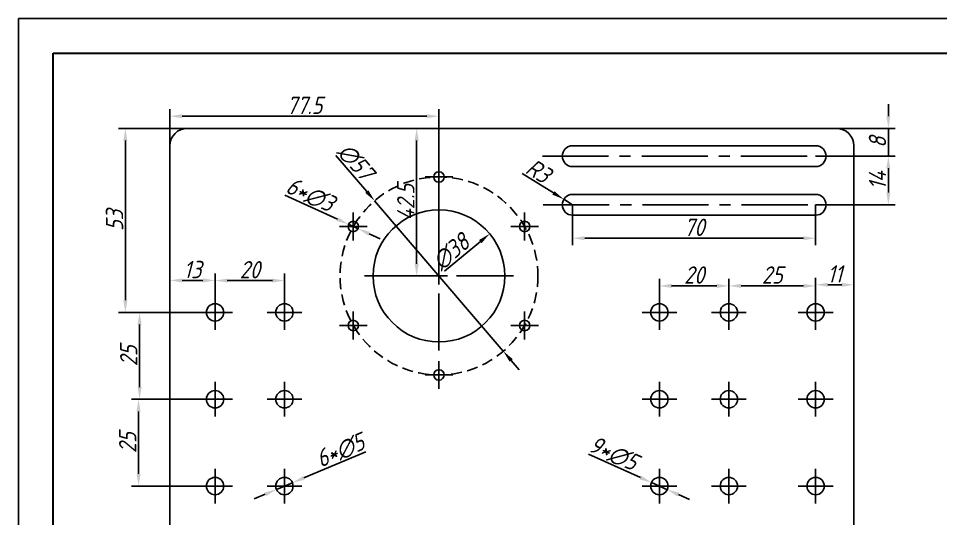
# Model space of a CAD drawing. Header units: millimetres. Extents: x 2835 to 3255, y 1592 to 1889.
# Drawn here: x 2835.4 to 3101.1, y 1744.6 to 1888.6 of the extents above; entities that cross this region are included whole.
import ezdxf

# ---------------------------------------------------------------- set-up
doc = ezdxf.new("R2010")
doc.units = ezdxf.units.MM
doc.linetypes.add('CENTER2', pattern=[28.575, 19.05, -3.175, 3.175, -3.175])
doc.linetypes.add('HIDDEN2', pattern=[4.7625, 3.175, -1.5875])
for name, color, linetype in [('10', 7, 'Continuous'), ('中心线', 1, 'CENTER2'), ('细实线', 3, 'Continuous'), ('虚线', 2, 'HIDDEN2')]:
    doc.layers.add(name, color=color, linetype=linetype)
doc.layers.add('粗实线', color=7, linetype='Continuous', lineweight=30)
doc.styles.get("Standard").update_dxf_attribs({"font": 'gbeitc.shx', "bigfont": 'gbcbig.shx'})
doc.dimstyles.new('ISO-25', dxfattribs={"dimtxt": 5, "dimasz": 3.5, "dimexe": 2, "dimexo": 0, "dimtad": 1, "dimdec": 0, "dimtxsty": 'Standard', "dimcen": 2.5, "dimadec": 0, "dimazin": 0, "dimtfac": 1, "dimtdec": 0, "dimtmove": 0, "dimatfit": 3, "dimfxl": 1, "dimarcsym": 0})

# ---------------------------------------------------------------- blocks, each defined once
blk = doc.blocks.new('SW_CENTERMARKSYMBOL_0')
at = {"layer": '10', "color": 0}
for p, q in [((0, 5), (0, 21.5)), ((-5, 0), (-21.5, 0)), ((0, 0), (-2.5, 0)), ((0, 0), (0, 2.5)), ((0, 0), (0, -2.5)), ((0, 0), (2.5, 0)), ((5, 0), (21.5, 0)), ((0, -5), (0, -21.5))]:
    blk.add_line(p, q, dxfattribs=at)
blk = doc.blocks.new('SW_CENTERMARKSYMBOL_1')
at = {"layer": '10', "color": 0}
for p, q in [((0, 2.5), (0, 5)), ((-2.5, 0), (-5, 0)), ((0, 0), (-2.5, 0)), ((0, 0), (0, 2.5)), ((0, 0), (0, -2.5)), ((0, 0), (2.5, 0)), ((2.5, 0), (5, 0)), ((0, -2.5), (0, -5))]:
    blk.add_line(p, q, dxfattribs=at)
blk = doc.blocks.new('SW_CENTERMARKSYMBOL_2')
at = {"layer": '10', "color": 0}
for p, q in [((0, 2.5), (0, 5)), ((-2.5, 0), (-5, 0)), ((0, 0), (-2.5, 0)), ((0, 0), (0, 2.5)), ((0, 0), (0, -2.5)), ((0, 0), (2.5, 0)), ((2.5, 0), (5, 0)), ((0, -2.5), (0, -5))]:
    blk.add_line(p, q, dxfattribs=at)
blk = doc.blocks.new('SW_CENTERMARKSYMBOL_3')
at = {"layer": '10', "color": 0}
for p, q in [((0, 2.5), (0, 5)), ((-2.5, 0), (-5, 0)), ((0, 0), (-2.5, 0)), ((0, 0), (0, 2.5)), ((0, 0), (0, -2.5)), ((0, 0), (2.5, 0)), ((2.5, 0), (5, 0)), ((0, -2.5), (0, -5))]:
    blk.add_line(p, q, dxfattribs=at)
blk = doc.blocks.new('SW_CENTERMARKSYMBOL_4')
at = {"layer": '10', "color": 0}
for p, q in [((0, 2.5), (0, 5)), ((-2.5, 0), (-5, 0)), ((0, 0), (-2.5, 0)), ((0, 0), (0, 2.5)), ((0, 0), (0, -2.5)), ((0, 0), (2.5, 0)), ((2.5, 0), (5, 0)), ((0, -2.5), (0, -5))]:
    blk.add_line(p, q, dxfattribs=at)
blk = doc.blocks.new('SW_CENTERMARKSYMBOL_5')
at = {"layer": '10', "color": 0}
for p, q in [((0, 2.5), (0, 5)), ((-2.5, 0), (-5, 0)), ((0, 0), (-2.5, 0)), ((0, 0), (0, 2.5)), ((0, 0), (0, -2.5)), ((0, 0), (2.5, 0)), ((2.5, 0), (5, 0)), ((0, -2.5), (0, -5))]:
    blk.add_line(p, q, dxfattribs=at)
blk = doc.blocks.new('SW_CENTERMARKSYMBOL_6')
at = {"layer": '10', "color": 0}
for p, q in [((0, 2.5), (0, 5)), ((-2.5, 0), (-5, 0)), ((0, 0), (-2.5, 0)), ((0, 0), (0, 2.5)), ((0, 0), (0, -2.5)), ((0, 0), (2.5, 0)), ((2.5, 0), (5, 0)), ((0, -2.5), (0, -5))]:
    blk.add_line(p, q, dxfattribs=at)
blk = doc.blocks.new('SW_CENTERMARKSYMBOL_7')
at = {"layer": '10', "color": 0}
for p, q in [((0, 2.5), (0, 4)), ((-2.5, 0), (-4, 0)), ((0, 0), (-2.5, 0)), ((0, 0), (0, 2.5)), ((0, 0), (0, -2.5)), ((0, 0), (2.5, 0)), ((2.5, 0), (4, 0)), ((0, -2.5), (0, -4))]:
    blk.add_line(p, q, dxfattribs=at)
blk = doc.blocks.new('SW_CENTERMARKSYMBOL_8')
at = {"layer": '10', "color": 0}
for p, q in [((0, 2.5), (0, 4)), ((-2.5, 0), (-4, 0)), ((0, 0), (-2.5, 0)), ((0, 0), (0, 2.5)), ((0, 0), (0, -2.5)), ((0, 0), (2.5, 0)), ((2.5, 0), (4, 0)), ((0, -2.5), (0, -4))]:
    blk.add_line(p, q, dxfattribs=at)
blk = doc.blocks.new('SW_CENTERMARKSYMBOL_9')
at = {"layer": '10', "color": 0}
for p, q in [((0, 2.5), (0, 4)), ((-2.5, 0), (-4, 0)), ((0, 0), (-2.5, 0)), ((0, 0), (0, 2.5)), ((0, 0), (0, -2.5)), ((0, 0), (2.5, 0)), ((2.5, 0), (4, 0)), ((0, -2.5), (0, -4))]:
    blk.add_line(p, q, dxfattribs=at)
blk = doc.blocks.new('SW_CENTERMARKSYMBOL_10')
at = {"layer": '10', "color": 0}
for p, q in [((0, 2.5), (0, 4)), ((-2.5, 0), (-4, 0)), ((0, 0), (-2.5, 0)), ((0, 0), (0, 2.5)), ((0, 0), (0, -2.5)), ((0, 0), (2.5, 0)), ((2.5, 0), (4, 0)), ((0, -2.5), (0, -4))]:
    blk.add_line(p, q, dxfattribs=at)
blk = doc.blocks.new('SW_CENTERMARKSYMBOL_11')
at = {"layer": '10', "color": 0}
for p, q in [((0, 2.5), (0, 5)), ((-2.5, 0), (-5, 0)), ((0, 0), (-2.5, 0)), ((0, 0), (0, 2.5)), ((0, 0), (0, -2.5)), ((0, 0), (2.5, 0)), ((2.5, 0), (5, 0)), ((0, -2.5), (0, -5))]:
    blk.add_line(p, q, dxfattribs=at)
blk = doc.blocks.new('SW_CENTERMARKSYMBOL_12')
at = {"layer": '10', "color": 0}
for p, q in [((0, 2.5), (0, 5)), ((-2.5, 0), (-5, 0)), ((0, 0), (-2.5, 0)), ((0, 0), (0, 2.5)), ((0, 0), (0, -2.5)), ((0, 0), (2.5, 0)), ((2.5, 0), (5, 0)), ((0, -2.5), (0, -5))]:
    blk.add_line(p, q, dxfattribs=at)
blk = doc.blocks.new('SW_CENTERMARKSYMBOL_13')
at = {"layer": '10', "color": 0}
for p, q in [((0, 2.5), (0, 5)), ((-2.5, 0), (-5, 0)), ((0, 0), (-2.5, 0)), ((0, 0), (0, 2.5)), ((0, 0), (0, -2.5)), ((0, 0), (2.5, 0)), ((2.5, 0), (5, 0)), ((0, -2.5), (0, -5))]:
    blk.add_line(p, q, dxfattribs=at)
blk = doc.blocks.new('SW_CENTERMARKSYMBOL_14')
at = {"layer": '10', "color": 0}
for p, q in [((0, 2.5), (0, 5)), ((-2.5, 0), (-5, 0)), ((0, 0), (-2.5, 0)), ((0, 0), (0, 2.5)), ((0, 0), (0, -2.5)), ((0, 0), (2.5, 0)), ((2.5, 0), (5, 0)), ((0, -2.5), (0, -5))]:
    blk.add_line(p, q, dxfattribs=at)
blk = doc.blocks.new('SW_CENTERMARKSYMBOL_15')
at = {"layer": '10', "color": 0}
for p, q in [((0, 2.5), (0, 5)), ((-2.5, 0), (-5, 0)), ((0, 0), (-2.5, 0)), ((0, 0), (0, 2.5)), ((0, 0), (0, -2.5)), ((0, 0), (2.5, 0)), ((2.5, 0), (5, 0)), ((0, -2.5), (0, -5))]:
    blk.add_line(p, q, dxfattribs=at)
blk = doc.blocks.new('SW_CENTERMARKSYMBOL_16')
at = {"layer": '10', "color": 0}
for p, q in [((0, 2.5), (0, 5)), ((-2.5, 0), (-5, 0)), ((0, 0), (-2.5, 0)), ((0, 0), (0, 2.5)), ((0, 0), (0, -2.5)), ((0, 0), (2.5, 0)), ((2.5, 0), (5, 0)), ((0, -2.5), (0, -5))]:
    blk.add_line(p, q, dxfattribs=at)
blk = doc.blocks.new('SW_CENTERMARKSYMBOL_17')
at = {"layer": '10', "color": 0}
for p, q in [((0, 2.5), (0, 4)), ((-2.5, 0), (-4, 0)), ((0, 0), (-2.5, 0)), ((0, 0), (0, 2.5)), ((0, 0), (0, -2.5)), ((0, 0), (2.5, 0)), ((2.5, 0), (4, 0)), ((0, -2.5), (0, -4))]:
    blk.add_line(p, q, dxfattribs=at)
blk = doc.blocks.new('SW_CENTERMARKSYMBOL_18')
at = {"layer": '10', "color": 0}
for p, q in [((0, 2.5), (0, 5)), ((-2.5, 0), (-5, 0)), ((0, 0), (-2.5, 0)), ((0, 0), (0, 2.5)), ((0, 0), (0, -2.5)), ((0, 0), (2.5, 0)), ((2.5, 0), (5, 0)), ((0, -2.5), (0, -5))]:
    blk.add_line(p, q, dxfattribs=at)
blk = doc.blocks.new('SW_CENTERMARKSYMBOL_19')
at = {"layer": '10', "color": 0}
for p, q in [((0, 2.5), (0, 5)), ((-2.5, 0), (-5, 0)), ((0, 0), (-2.5, 0)), ((0, 0), (0, 2.5)), ((0, 0), (0, -2.5)), ((0, 0), (2.5, 0)), ((2.5, 0), (5, 0)), ((0, -2.5), (0, -5))]:
    blk.add_line(p, q, dxfattribs=at)
blk = doc.blocks.new('SW_CENTERMARKSYMBOL_20')
at = {"layer": '10', "color": 0}
for p, q in [((0, 2.5), (0, 5)), ((-2.5, 0), (-5, 0)), ((0, 0), (-2.5, 0)), ((0, 0), (0, 2.5)), ((0, 0), (0, -2.5)), ((0, 0), (2.5, 0)), ((2.5, 0), (5, 0)), ((0, -2.5), (0, -5))]:
    blk.add_line(p, q, dxfattribs=at)
blk = doc.blocks.new('SW_CENTERMARKSYMBOL_21')
at = {"layer": '10', "color": 0}
for p, q in [((0, 2.5), (0, 4)), ((-2.5, 0), (-4, 0)), ((0, 0), (-2.5, 0)), ((0, 0), (0, 2.5)), ((0, 0), (0, -2.5)), ((0, 0), (2.5, 0)), ((2.5, 0), (4, 0)), ((0, -2.5), (0, -4))]:
    blk.add_line(p, q, dxfattribs=at)
blk = doc.blocks.new('*D40')
at = {"layer": 'Defpoints', "color": 0, "transparency": 16777216}
for p in [(2866.24, 1856.97), (2892.08, 1856.97), (2892.08, 1803.97)]:
    blk.add_point(p, dxfattribs=at)
at = {"layer": '细实线', "color": 0, "lineweight": -2, "transparency": 16777216}
for p, q in [((2892.08, 1856.97), (2864.24, 1856.97)), ((2866.24, 1807.47), (2866.24, 1853.47)), ((2892.08, 1803.97), (2864.24, 1803.97))]:
    blk.add_line(p, q, dxfattribs=at)
at = {"layer": '细实线', "color": 0, "transparency": 16777216}
for points in [[(2865.66, 1853.47), (2866.82, 1853.47), (2866.24, 1856.97)], [(2865.66, 1807.47), (2866.82, 1807.47), (2866.24, 1803.97)]]:
    blk.add_solid(points, dxfattribs=at)
at = {"layer": '细实线', "color": 0, "transparency": 16777216, "insert": (2863.12, 1830.47), "char_height": 5, "attachment_point": 5, "rotation": 90}
blk.add_mtext('53', dxfattribs=at)
blk = doc.blocks.new('*D41')
at = {"layer": 'Defpoints', "color": 0, "transparency": 16777216}
for p in [(2870.34, 1803.97), (2892.08, 1803.97), (2892.08, 1778.97)]:
    blk.add_point(p, dxfattribs=at)
at = {"layer": '细实线', "color": 0, "lineweight": -2, "transparency": 16777216}
for p, q in [((2892.08, 1803.97), (2868.34, 1803.97)), ((2870.34, 1782.47), (2870.34, 1800.47)), ((2892.08, 1778.97), (2868.34, 1778.97))]:
    blk.add_line(p, q, dxfattribs=at)
at = {"layer": '细实线', "color": 0, "transparency": 16777216}
for points in [[(2869.76, 1800.47), (2870.93, 1800.47), (2870.34, 1803.97)], [(2869.76, 1782.47), (2870.93, 1782.47), (2870.34, 1778.97)]]:
    blk.add_solid(points, dxfattribs=at)
at = {"layer": '细实线', "color": 0, "transparency": 16777216, "insert": (2867.22, 1791.47), "char_height": 5, "attachment_point": 5, "rotation": 90}
blk.add_mtext('25', dxfattribs=at)
blk = doc.blocks.new('*D42')
at = {"layer": 'Defpoints', "color": 0, "transparency": 16777216}
for p in [(2892.08, 1778.97), (2870.04, 1753.97), (2892.08, 1753.97)]:
    blk.add_point(p, dxfattribs=at)
at = {"layer": '细实线', "color": 0, "lineweight": -2, "transparency": 16777216}
for p, q in [((2892.08, 1778.97), (2868.04, 1778.97)), ((2870.04, 1775.47), (2870.04, 1757.47)), ((2892.08, 1753.97), (2868.04, 1753.97))]:
    blk.add_line(p, q, dxfattribs=at)
at = {"layer": '细实线', "color": 0, "transparency": 16777216}
for points in [[(2869.46, 1775.47), (2870.62, 1775.47), (2870.04, 1778.97)], [(2869.46, 1757.47), (2870.62, 1757.47), (2870.04, 1753.97)]]:
    blk.add_solid(points, dxfattribs=at)
at = {"layer": '细实线', "color": 0, "transparency": 16777216, "insert": (2866.92, 1766.47), "char_height": 5, "attachment_point": 5, "rotation": 90}
blk.add_mtext('25', dxfattribs=at)
blk = doc.blocks.new('*D44')
at = {"layer": 'Defpoints', "color": 0, "transparency": 16777216}
for p in [(3040.08, 1811.62), (3040.08, 1803.97), (3065.08, 1803.97)]:
    blk.add_point(p, dxfattribs=at)
at = {"layer": '细实线', "color": 0, "lineweight": -2, "transparency": 16777216}
for p, q in [((3040.08, 1803.97), (3040.08, 1813.62)), ((3061.58, 1811.62), (3043.58, 1811.62)), ((3065.08, 1803.97), (3065.08, 1813.62))]:
    blk.add_line(p, q, dxfattribs=at)
at = {"layer": '细实线', "color": 0, "transparency": 16777216}
for points in [[(3043.58, 1812.2), (3043.58, 1811.03), (3040.08, 1811.62)], [(3061.58, 1812.2), (3061.58, 1811.03), (3065.08, 1811.62)]]:
    blk.add_solid(points, dxfattribs=at)
at = {"layer": '细实线', "color": 0, "transparency": 16777216, "insert": (3052.58, 1814.74), "char_height": 5, "attachment_point": 5}
blk.add_mtext('25', dxfattribs=at)
blk = doc.blocks.new('*D45')
at = {"layer": 'Defpoints', "color": 0, "transparency": 16777216}
for p in [(3020.08, 1811.62), (3020.08, 1803.97), (3040.08, 1803.97)]:
    blk.add_point(p, dxfattribs=at)
at = {"layer": '细实线', "color": 0, "lineweight": -2, "transparency": 16777216}
for p, q in [((3020.08, 1803.97), (3020.08, 1813.62)), ((3036.58, 1811.62), (3023.58, 1811.62)), ((3040.08, 1803.97), (3040.08, 1813.62))]:
    blk.add_line(p, q, dxfattribs=at)
at = {"layer": '细实线', "color": 0, "transparency": 16777216}
for points in [[(3023.58, 1812.2), (3023.58, 1811.03), (3020.08, 1811.62)], [(3036.58, 1812.2), (3036.58, 1811.03), (3040.08, 1811.62)]]:
    blk.add_solid(points, dxfattribs=at)
at = {"layer": '细实线', "color": 0, "transparency": 16777216, "insert": (3030.08, 1814.74), "char_height": 5, "attachment_point": 5}
blk.add_mtext('20', dxfattribs=at)
blk = doc.blocks.new('*D46')
at = {"layer": 'Defpoints', "color": 0, "transparency": 16777216}
for p in [(2995.08, 1834.97), (3065.08, 1834.97), (3065.08, 1825.34)]:
    blk.add_point(p, dxfattribs=at)
at = {"layer": '细实线', "color": 0, "lineweight": -2, "transparency": 16777216}
for p, q in [((2995.08, 1834.97), (2995.08, 1823.34)), ((3065.08, 1834.97), (3065.08, 1823.34)), ((2998.58, 1825.34), (3061.58, 1825.34))]:
    blk.add_line(p, q, dxfattribs=at)
at = {"layer": '细实线', "color": 0, "transparency": 16777216}
for points in [[(2998.58, 1825.93), (2998.58, 1824.76), (2995.08, 1825.34)], [(3061.58, 1825.93), (3061.58, 1824.76), (3065.08, 1825.34)]]:
    blk.add_solid(points, dxfattribs=at)
at = {"layer": '细实线', "color": 0, "transparency": 16777216, "insert": (3030.08, 1828.47), "char_height": 5, "attachment_point": 5}
blk.add_mtext('70', dxfattribs=at)
blk = doc.blocks.new('*D47')
at = {"layer": 'Defpoints', "color": 0, "transparency": 16777216}
for p in [(3065.08, 1848.97), (3065.08, 1834.97), (3086.03, 1834.97)]:
    blk.add_point(p, dxfattribs=at)
at = {"layer": '细实线', "color": 0, "lineweight": -2, "transparency": 16777216}
for p, q in [((3065.08, 1848.97), (3088.03, 1848.97)), ((3086.03, 1845.47), (3086.03, 1838.47)), ((3065.08, 1834.97), (3088.03, 1834.97))]:
    blk.add_line(p, q, dxfattribs=at)
at = {"layer": '细实线', "color": 0, "transparency": 16777216}
for points in [[(3085.44, 1845.47), (3086.61, 1845.47), (3086.03, 1848.97)], [(3085.44, 1838.47), (3086.61, 1838.47), (3086.03, 1834.97)]]:
    blk.add_solid(points, dxfattribs=at)
at = {"layer": '细实线', "color": 0, "transparency": 16777216, "insert": (3082.9, 1841.97), "char_height": 5, "attachment_point": 5, "rotation": 90}
blk.add_mtext('14', dxfattribs=at)
blk = doc.blocks.new('*D48')
at = {"layer": 'Defpoints', "color": 0, "transparency": 16777216}
for p in [(3065.08, 1856.97), (3086.03, 1856.97), (3065.08, 1848.97)]:
    blk.add_point(p, dxfattribs=at)
at = {"layer": '细实线', "color": 0, "lineweight": -2, "transparency": 16777216}
for p, q in [((3086.03, 1860.47), (3086.03, 1863.97)), ((3065.08, 1856.97), (3088.03, 1856.97)), ((3086.03, 1848.97), (3086.03, 1856.97)), ((3065.08, 1848.97), (3088.03, 1848.97)), ((3086.03, 1845.47), (3086.03, 1841.97))]:
    blk.add_line(p, q, dxfattribs=at)
at = {"layer": '细实线', "color": 0, "transparency": 16777216}
for points in [[(3085.44, 1860.47), (3086.61, 1860.47), (3086.03, 1856.97)], [(3085.44, 1845.47), (3086.61, 1845.47), (3086.03, 1848.97)]]:
    blk.add_solid(points, dxfattribs=at)
at = {"layer": '细实线', "color": 0, "transparency": 16777216, "insert": (3082.9, 1852.97), "char_height": 5, "attachment_point": 5, "rotation": 90}
blk.add_mtext('8', dxfattribs=at)
blk = doc.blocks.new('*D49')
at = {"layer": 'Defpoints', "color": 0, "transparency": 16777216}
for p in [(2912.08, 1813.14), (2892.08, 1803.97), (2912.08, 1803.97)]:
    blk.add_point(p, dxfattribs=at)
at = {"layer": '细实线', "color": 0, "lineweight": -2, "transparency": 16777216}
for p, q in [((2892.08, 1803.97), (2892.08, 1815.14)), ((2912.08, 1803.97), (2912.08, 1815.14)), ((2895.58, 1813.14), (2908.58, 1813.14))]:
    blk.add_line(p, q, dxfattribs=at)
at = {"layer": '细实线', "color": 0, "transparency": 16777216}
for points in [[(2895.58, 1813.73), (2895.58, 1812.56), (2892.08, 1813.14)], [(2908.58, 1813.73), (2908.58, 1812.56), (2912.08, 1813.14)]]:
    blk.add_solid(points, dxfattribs=at)
at = {"layer": '细实线', "color": 0, "transparency": 16777216, "insert": (2902.08, 1816.27), "char_height": 5, "attachment_point": 5}
blk.add_mtext('20', dxfattribs=at)
blk = doc.blocks.new('*D50')
at = {"layer": 'Defpoints', "color": 0, "transparency": 16777216}
for p in [(2971.19, 1826.62), (2941.97, 1802.32)]:
    blk.add_point(p, dxfattribs=at)
at = {"layer": '细实线', "color": 0, "lineweight": -2, "transparency": 16777216}
blk.add_line((2958.2, 1815.81), (2968.5, 1824.38), dxfattribs=at)
at = {"layer": '细实线', "color": 0, "transparency": 16777216}
blk.add_solid([(2968.13, 1824.83), (2968.87, 1823.93), (2971.19, 1826.62)], dxfattribs=at)
at = {"layer": '细实线', "color": 0, "transparency": 16777216, "insert": (2960.01, 1821.38), "char_height": 5, "attachment_point": 5, "rotation": 39.7503}
blk.add_mtext('∅38', dxfattribs=at)
blk = doc.blocks.new('*D51')
at = {"layer": 'Defpoints', "color": 0, "transparency": 16777216}
for p in [(2938.05, 1836.12), (2975.11, 1792.81)]:
    blk.add_point(p, dxfattribs=at)
at = {"layer": '细实线', "color": 0, "lineweight": -2, "transparency": 16777216}
for p, q in [((2926.87, 1849.2), (2935.78, 1838.78)), ((2975.11, 1792.81), (2938.05, 1836.12)), ((2977.39, 1790.15), (2979.66, 1787.49))]:
    blk.add_line(p, q, dxfattribs=at)
at = {"layer": '细实线', "color": 0, "transparency": 16777216}
for points in [[(2936.22, 1839.16), (2935.33, 1838.4), (2938.05, 1836.12)], [(2977.83, 1790.53), (2976.94, 1789.77), (2975.11, 1792.81)]]:
    blk.add_solid(points, dxfattribs=at)
at = {"layer": '细实线', "color": 0, "transparency": 16777216, "insert": (2932.56, 1847.35), "char_height": 5, "attachment_point": 5, "rotation": 310.5509}
blk.add_mtext('∅57', dxfattribs=at)
blk = doc.blocks.new('*D52')
at = {"layer": 'Defpoints', "color": 0, "transparency": 16777216}
for p in [(2930.54, 1829.34), (2933.26, 1828.09)]:
    blk.add_point(p, dxfattribs=at)
at = {"layer": '细实线', "color": 0, "lineweight": -2, "transparency": 16777216}
for p, q in [((2912.14, 1837.76), (2927.35, 1830.8)), ((2933.26, 1828.09), (2930.54, 1829.34)), ((2936.45, 1826.64), (2939.63, 1825.18))]:
    blk.add_line(p, q, dxfattribs=at)
at = {"layer": '细实线', "color": 0, "transparency": 16777216}
for points in [[(2927.6, 1831.33), (2927.11, 1830.27), (2930.54, 1829.34)], [(2936.69, 1827.17), (2936.2, 1826.11), (2933.26, 1828.09)]]:
    blk.add_solid(points, dxfattribs=at)
at = {"layer": '细实线', "color": 0, "transparency": 16777216, "insert": (2919.46, 1837.85), "char_height": 5, "attachment_point": 5, "rotation": 335.3982}
blk.add_mtext('6*∅3', dxfattribs=at)
blk = doc.blocks.new('*D53')
at = {"layer": 'Defpoints', "color": 0, "transparency": 16777216}
for p in [(2914.38, 1754.94), (2909.78, 1752.99)]:
    blk.add_point(p, dxfattribs=at)
at = {"layer": '细实线', "color": 0, "lineweight": -2, "transparency": 16777216}
for p, q in [((2935.47, 1763.88), (2917.61, 1756.31)), ((2909.78, 1752.99), (2914.38, 1754.94)), ((2906.56, 1751.63), (2903.33, 1750.26))]:
    blk.add_line(p, q, dxfattribs=at)
at = {"layer": '细实线', "color": 0, "transparency": 16777216}
for points in [[(2917.38, 1756.85), (2917.83, 1755.77), (2914.38, 1754.94)], [(2906.33, 1752.16), (2906.79, 1751.09), (2909.78, 1752.99)]]:
    blk.add_solid(points, dxfattribs=at)
at = {"layer": '细实线', "color": 0, "transparency": 16777216, "insert": (2928.16, 1764.17), "char_height": 5, "attachment_point": 5, "rotation": 22.9651}
blk.add_mtext('6*∅5', dxfattribs=at)
blk = doc.blocks.new('*D54')
at = {"layer": 'Defpoints', "color": 0, "transparency": 16777216}
for p in [(3017.8, 1754.99), (3022.36, 1752.94)]:
    blk.add_point(p, dxfattribs=at)
at = {"layer": '细实线', "color": 0, "lineweight": -2, "transparency": 16777216}
for p, q in [((2999.63, 1763.14), (3014.61, 1756.42)), ((3022.36, 1752.94), (3017.8, 1754.99)), ((3025.56, 1751.51), (3028.75, 1750.08))]:
    blk.add_line(p, q, dxfattribs=at)
at = {"layer": '细实线', "color": 0, "transparency": 16777216}
for points in [[(3014.85, 1756.96), (3014.37, 1755.89), (3017.8, 1754.99)], [(3025.8, 1752.05), (3025.32, 1750.98), (3022.36, 1752.94)]]:
    blk.add_solid(points, dxfattribs=at)
at = {"layer": '细实线', "color": 0, "transparency": 16777216, "insert": (3006.8, 1763.35), "char_height": 5, "attachment_point": 5, "rotation": 335.8474}
blk.add_mtext('9*∅5', dxfattribs=at)
blk = doc.blocks.new('*D57')
at = {"layer": 'Defpoints', "color": 0, "transparency": 16777216}
for p in [(2992.53, 1836.54), (2995.08, 1834.97)]:
    blk.add_point(p, dxfattribs=at)
at = {"layer": '细实线', "color": 0, "lineweight": -2, "transparency": 16777216}
for p, q in [((2980.54, 1843.93), (2989.55, 1838.38)), ((2995.08, 1834.97), (2992.53, 1836.54))]:
    blk.add_line(p, q, dxfattribs=at)
at = {"layer": '细实线', "color": 0, "transparency": 16777216}
blk.add_solid([(2989.85, 1838.87), (2989.24, 1837.88), (2992.53, 1836.54)], dxfattribs=at)
at = {"layer": '细实线', "color": 0, "transparency": 16777216, "insert": (2985.19, 1844.73), "char_height": 5, "attachment_point": 5, "rotation": 328.3693}
blk.add_mtext('R3', dxfattribs=at)
blk = doc.blocks.new('*D61')
at = {"layer": 'Defpoints', "color": 0, "transparency": 16777216}
for p in [(2879.08, 1860.47), (2879.08, 1814.47), (2956.58, 1814.47)]:
    blk.add_point(p, dxfattribs=at)
at = {"layer": '细实线', "color": 0, "lineweight": -2, "transparency": 16777216}
for p, q in [((2879.08, 1814.47), (2879.08, 1862.47)), ((2956.58, 1814.47), (2956.58, 1862.47)), ((2953.08, 1860.47), (2882.58, 1860.47))]:
    blk.add_line(p, q, dxfattribs=at)
at = {"layer": '细实线', "color": 0, "transparency": 16777216}
for points in [[(2882.58, 1861.05), (2882.58, 1859.88), (2879.08, 1860.47)], [(2953.08, 1861.05), (2953.08, 1859.88), (2956.58, 1860.47)]]:
    blk.add_solid(points, dxfattribs=at)
at = {"layer": '细实线', "color": 0, "transparency": 16777216, "insert": (2917.83, 1863.59), "char_height": 5, "attachment_point": 5}
blk.add_mtext('77.5', dxfattribs=at)
blk = doc.blocks.new('*D62')
at = {"layer": 'Defpoints', "color": 0, "transparency": 16777216}
for p in [(2950.15, 1856.97), (2956.58, 1856.97), (2956.58, 1814.47)]:
    blk.add_point(p, dxfattribs=at)
at = {"layer": '细实线', "color": 0, "lineweight": -2, "transparency": 16777216}
for p, q in [((2956.58, 1856.97), (2948.15, 1856.97)), ((2950.15, 1817.97), (2950.15, 1853.47)), ((2956.58, 1814.47), (2948.15, 1814.47))]:
    blk.add_line(p, q, dxfattribs=at)
at = {"layer": '细实线', "color": 0, "transparency": 16777216}
for points in [[(2949.56, 1853.47), (2950.73, 1853.47), (2950.15, 1856.97)], [(2949.56, 1817.97), (2950.73, 1817.97), (2950.15, 1814.47)]]:
    blk.add_solid(points, dxfattribs=at)
at = {"layer": '细实线', "color": 0, "transparency": 16777216, "insert": (2947.02, 1835.72), "char_height": 5, "attachment_point": 5, "rotation": 90}
blk.add_mtext('42.5', dxfattribs=at)
blk = doc.blocks.new('*D63')
at = {"layer": 'Defpoints', "color": 0, "transparency": 16777216}
for p in [(2879.08, 1813.19), (2879.08, 1803.97), (2892.08, 1803.97)]:
    blk.add_point(p, dxfattribs=at)
at = {"layer": '细实线', "color": 0, "lineweight": -2, "transparency": 16777216}
for p, q in [((2879.08, 1803.97), (2879.08, 1815.19)), ((2892.08, 1803.97), (2892.08, 1815.19)), ((2888.58, 1813.19), (2882.58, 1813.19))]:
    blk.add_line(p, q, dxfattribs=at)
at = {"layer": '细实线', "color": 0, "transparency": 16777216}
for points in [[(2882.58, 1813.78), (2882.58, 1812.61), (2879.08, 1813.19)], [(2888.58, 1813.78), (2888.58, 1812.61), (2892.08, 1813.19)]]:
    blk.add_solid(points, dxfattribs=at)
at = {"layer": '细实线', "color": 0, "transparency": 16777216, "insert": (2885.58, 1816.32), "char_height": 5, "attachment_point": 5}
blk.add_mtext('13', dxfattribs=at)
blk = doc.blocks.new('*D64')
at = {"layer": 'Defpoints', "color": 0, "transparency": 16777216}
for p in [(3076.08, 1811.93), (3065.08, 1803.97), (3076.08, 1803.97)]:
    blk.add_point(p, dxfattribs=at)
at = {"layer": '细实线', "color": 0, "lineweight": -2, "transparency": 16777216}
for p, q in [((3065.08, 1803.97), (3065.08, 1813.93)), ((3068.58, 1811.93), (3072.58, 1811.93)), ((3076.08, 1803.97), (3076.08, 1813.93))]:
    blk.add_line(p, q, dxfattribs=at)
at = {"layer": '细实线', "color": 0, "transparency": 16777216}
for points in [[(3068.58, 1812.51), (3068.58, 1811.35), (3065.08, 1811.93)], [(3072.58, 1812.51), (3072.58, 1811.35), (3076.08, 1811.93)]]:
    blk.add_solid(points, dxfattribs=at)
at = {"layer": '细实线', "color": 0, "transparency": 16777216, "insert": (3070.58, 1815.06), "char_height": 5, "attachment_point": 5}
blk.add_mtext('11', dxfattribs=at)

msp = doc.modelspace()

# ---------------------------------------------------------------- linework, layer by layer
at = {"color": 7, "linetype": 'Continuous', "lineweight": 25}
for p, q in [((3071.08, 1856.97), (2884.08, 1856.97)), ((2879.08, 1851.97), (2879.08, 1673.97)), ((3065.08, 1851.97), (2995.08, 1851.97)), ((3076.08, 1673.97), (3076.08, 1851.97)), ((2995.08, 1845.97), (3065.08, 1845.97)), ((3065.08, 1837.97), (2995.08, 1837.97)), ((2995.08, 1831.97), (3065.08, 1831.97))]:
    msp.add_line(p, q, dxfattribs=at)
for centre, radius in [((2956.58, 1842.97), 1.5), ((2956.58, 1814.47), 19), ((2931.9, 1828.72), 1.5), ((2981.26, 1828.72), 1.5), ((2892.08, 1803.97), 2.5), ((2912.08, 1803.97), 2.5), ((3020.08, 1803.97), 2.5), ((3040.08, 1803.97), 2.5), ((3065.08, 1803.97), 2.5), ((2931.9, 1800.22), 1.5), ((2981.26, 1800.22), 1.5), ((2956.58, 1785.97), 1.5), ((2892.08, 1778.97), 2.5), ((2912.08, 1778.97), 2.5), ((3020.08, 1778.97), 2.5), ((3040.08, 1778.97), 2.5), ((3065.08, 1778.97), 2.5), ((2892.08, 1753.97), 2.5), ((2912.08, 1753.97), 2.5), ((3020.08, 1753.97), 2.5), ((3040.08, 1753.97), 2.5), ((3065.08, 1753.97), 2.5)]:
    msp.add_circle(centre, radius, dxfattribs=at)
for centre, radius, start, end in [((2884.08, 1851.97), 5, 90, 180), ((3071.08, 1851.97), 5, 0, 90), ((2995.08, 1848.97), 3, 90, 270), ((3065.08, 1848.97), 3, 270, 90), ((2995.08, 1834.97), 3, 90, 270), ((3065.08, 1834.97), 3, 270, 90)]:
    msp.add_arc(centre, radius, start, end, dxfattribs=at)
at = {"layer": '中心线'}
for p, q in [((2986.39, 1848.97), (3071.39, 1848.97)), ((2986.59, 1834.97), (3070.53, 1834.97))]:
    msp.add_line(p, q, dxfattribs=at)
at = {"layer": '粗实线'}
msp.add_lwpolyline([(2845.44, 1878.61), (3245.44, 1878.61), (3245.44, 1601.61), (2845.44, 1601.61)], close=True, dxfattribs=at)
at = {"layer": '细实线'}
msp.add_lwpolyline([(2835.44, 1888.61), (3255.44, 1888.61), (3255.44, 1591.61), (2835.44, 1591.61)], close=True, dxfattribs=at)
at = {"layer": '虚线'}
msp.add_circle((2956.58, 1814.47), 28.5, dxfattribs=at)

# ---------------------------------------------------------------- block references
at = {"layer": '中心线'}
for name, p in [('SW_CENTERMARKSYMBOL_21', (2956.58, 1842.97)), ('SW_CENTERMARKSYMBOL_0', (2956.58, 1814.47)), ('SW_CENTERMARKSYMBOL_17', (2931.9, 1828.72)), ('SW_CENTERMARKSYMBOL_7', (2981.26, 1828.72)), ('SW_CENTERMARKSYMBOL_1', (2892.08, 1803.97)), ('SW_CENTERMARKSYMBOL_2', (2912.08, 1803.97)), ('SW_CENTERMARKSYMBOL_14', (3020.08, 1803.97)), ('SW_CENTERMARKSYMBOL_11', (3040.08, 1803.97)), ('SW_CENTERMARKSYMBOL_18', (3065.08, 1803.97)), ('SW_CENTERMARKSYMBOL_10', (2931.9, 1800.22)), ('SW_CENTERMARKSYMBOL_8', (2981.26, 1800.22)), ('SW_CENTERMARKSYMBOL_9', (2956.58, 1785.97)), ('SW_CENTERMARKSYMBOL_4', (2892.08, 1778.97)), ('SW_CENTERMARKSYMBOL_3', (2912.08, 1778.97)), ('SW_CENTERMARKSYMBOL_15', (3020.08, 1778.97)), ('SW_CENTERMARKSYMBOL_12', (3040.08, 1778.97)), ('SW_CENTERMARKSYMBOL_19', (3065.08, 1778.97)), ('SW_CENTERMARKSYMBOL_6', (2892.08, 1753.97)), ('SW_CENTERMARKSYMBOL_5', (2912.08, 1753.97)), ('SW_CENTERMARKSYMBOL_16', (3020.08, 1753.97)), ('SW_CENTERMARKSYMBOL_13', (3040.08, 1753.97)), ('SW_CENTERMARKSYMBOL_20', (3065.08, 1753.97))]:
    msp.add_blockref(name, p, dxfattribs=at)

# ---------------------------------------------------------------- dimensions: what is measured, and where the dimension line sits
at = {"layer": '细实线'}
dim = msp.add_linear_dim(base=(2879.08, 1860.47), p1=(2956.58, 1814.47), p2=(2879.08, 1814.47), text='77.5', dimstyle='ISO-25', dxfattribs=at)
dim.commit()
dim.dimension.update_dxf_attribs({"geometry": '*D61', "text_midpoint": (2917.83, 1863.59)})
for base, p1, p2, picture, middle in [((3086.03, 1856.97), (3065.08, 1848.97), (3065.08, 1856.97), '*D48', (3082.9, 1852.97)), ((2866.24, 1856.97), (2892.08, 1803.97), (2892.08, 1856.97), '*D40', (2863.12, 1830.47)), ((2870.34, 1803.97), (2892.08, 1778.97), (2892.08, 1803.97), '*D41', (2867.22, 1791.47)), ((2870.04, 1753.97), (2892.08, 1778.97), (2892.08, 1753.97), '*D42', (2866.92, 1766.47))]:
    dim = msp.add_linear_dim(base=base, p1=p1, p2=p2, angle=90, dimstyle='ISO-25', dxfattribs=at)
    dim.commit()
    dim.dimension.update_dxf_attribs({"geometry": picture, "text_midpoint": middle})
dim = msp.add_linear_dim(base=(2950.15, 1856.97), p1=(2956.58, 1814.47), p2=(2956.58, 1856.97), angle=90, text='42.5', dimstyle='ISO-25', dxfattribs=at)
dim.commit()
dim.dimension.update_dxf_attribs({"geometry": '*D62', "text_midpoint": (2947.02, 1835.72)})
dim = msp.add_diameter_dim_2p(p1=(2975.11, 1792.81), p2=(2938.05, 1836.12), dimstyle='ISO-25', dxfattribs=at)
dim.commit()
dim.dimension.update_dxf_attribs({"geometry": '*D51', "text_midpoint": (2932.56, 1847.35)})
dim = msp.add_radius_dim(center=(2995.08, 1834.97), mpoint=(2992.53, 1836.54), dimstyle='ISO-25', dxfattribs=at)
dim.commit()
dim.dimension.update_dxf_attribs({"geometry": '*D57', "text_midpoint": (2985.19, 1844.73)})
dim = msp.add_linear_dim(base=(3086.03, 1834.97), p1=(3065.08, 1848.97), p2=(3065.08, 1834.97), angle=90, dimstyle='ISO-25', dxfattribs=at)
dim.commit()
dim.dimension.update_dxf_attribs({"geometry": '*D47', "text_midpoint": (3086.03, 1841.97), "dimtype": 160})
for p1, p2, text, picture, middle in [((2933.26, 1828.09), (2930.54, 1829.34), '6*<>', '*D52', (2919.46, 1837.85)), ((3022.36, 1752.94), (3017.8, 1754.99), '9*<>', '*D54', (3006.8, 1763.35))]:
    dim = msp.add_diameter_dim_2p(p1=p1, p2=p2, text=text, dimstyle='ISO-25', dxfattribs=at)
    dim.commit()
    dim.dimension.update_dxf_attribs({"geometry": picture, "text_midpoint": middle})
for base, p1, p2, picture, middle in [((3065.08, 1825.34), (2995.08, 1834.97), (3065.08, 1834.97), '*D46', (3030.08, 1828.47)), ((2879.08, 1813.19), (2892.08, 1803.97), (2879.08, 1803.97), '*D63', (2885.58, 1816.32)), ((2912.08, 1813.14), (2892.08, 1803.97), (2912.08, 1803.97), '*D49', (2902.08, 1816.27)), ((3020.08, 1811.62), (3040.08, 1803.97), (3020.08, 1803.97), '*D45', (3030.08, 1814.74)), ((3040.08, 1811.62), (3065.08, 1803.97), (3040.08, 1803.97), '*D44', (3052.58, 1814.74)), ((3076.08, 1811.93), (3065.08, 1803.97), (3076.08, 1803.97), '*D64', (3070.58, 1815.06))]:
    dim = msp.add_linear_dim(base=base, p1=p1, p2=p2, dimstyle='ISO-25', dxfattribs=at)
    dim.commit()
    dim.dimension.update_dxf_attribs({"geometry": picture, "text_midpoint": middle})
dim = msp.add_diameter_dim_2p(p1=(2941.97, 1802.32), p2=(2971.19, 1826.62), dimstyle='ISO-25', dxfattribs=at)
dim.commit()
dim.dimension.update_dxf_attribs({"geometry": '*D50', "text_midpoint": (2962, 1818.98), "dimtype": 163})
dim = msp.add_diameter_dim_2p(p1=(2909.78, 1752.99), p2=(2914.38, 1754.94), text='6*<>', dimstyle='ISO-25', dxfattribs=at)
dim.commit()
dim.dimension.update_dxf_attribs({"geometry": '*D53', "text_midpoint": (2929.38, 1761.3), "dimtype": 163})

doc.saveas('drawing.dxf')
